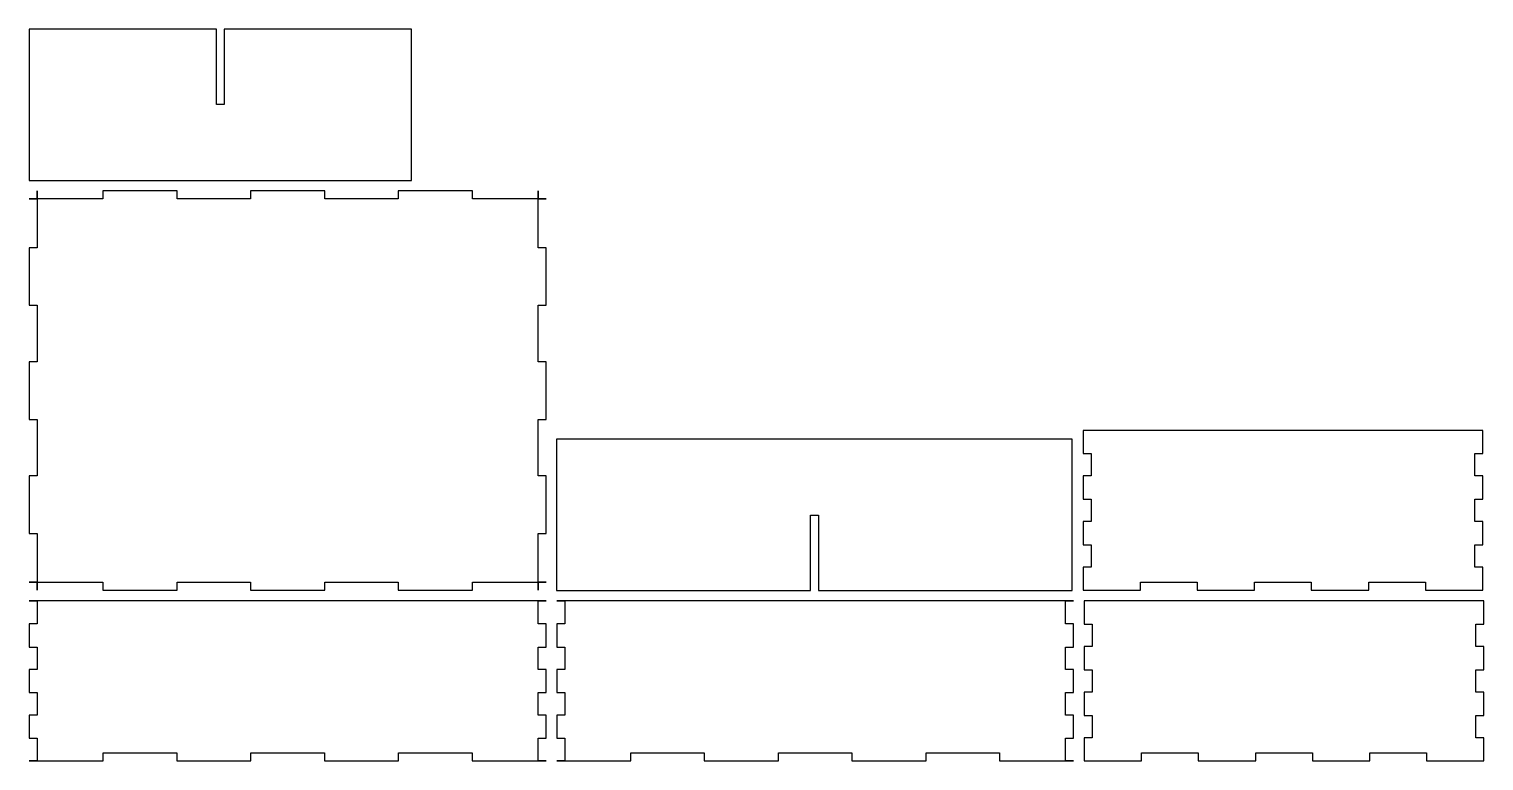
# Model space of a CAD drawing. Header units: millimetres. Extents: x 10 to 556, y 10 to 285.
import ezdxf

# ---------------------------------------------------------------- set-up
doc = ezdxf.new("R2010")
doc.units = ezdxf.units.MM
doc.layers.add('CUT', color=1, linetype='CONTINUOUS', true_color=0xff0000)

msp = doc.modelspace()

# ---------------------------------------------------------------- linework, layer by layer
at = {"layer": 'CUT'}
for points in [[(9.925, 228), (153.475, 228), (153.475, 284.85), (83.175, 284.85), (83.175, 256.5), (80.225, 256.5), (80.225, 284.85), (9.925, 284.85)], [(10, 77.075), (37.6393, 77.075), (37.6393, 74.075), (65.5036, 74.075), (65.5036, 77.075), (93.0679, 77.075), (93.0679, 74.075), (120.9321, 74.075), (120.9321, 77.075), (148.4964, 77.075), (148.4964, 74.075), (176.3607, 74.075), (176.3607, 77.075), (204, 77.075), (201, 77.075), (201, 74.075), (201, 95.4286), (204, 95.4286), (204, 117.0071), (201, 117.0071), (201, 138.2857), (204, 138.2857), (204, 159.8643), (201, 159.8643), (201, 181.1429), (204, 181.1429), (204, 202.7214), (201, 202.7214), (201, 224.075), (201, 221.075), (204, 221.075), (176.3607, 221.075), (176.3607, 224.075), (148.4964, 224.075), (148.4964, 221.075), (120.9321, 221.075), (120.9321, 224.075), (93.0679, 224.075), (93.0679, 221.075), (65.5036, 221.075), (65.5036, 224.075), (37.6393, 224.075), (37.6393, 221.075), (10, 221.075), (13, 221.075), (13, 224.075), (13, 202.7214), (10, 202.7214), (10, 181.1429), (13, 181.1429), (13, 159.8643), (10, 159.8643), (10, 138.2857), (13, 138.2857), (13, 117.0071), (10, 117.0071), (10, 95.4286), (13, 95.4286), (13, 74.075), (13, 77.075)], [(405.55, 74.075), (427.0536, 74.075), (427.0536, 77.075), (448.3321, 77.075), (448.3321, 74.075), (469.9107, 74.075), (469.9107, 77.075), (491.1893, 77.075), (491.1893, 74.075), (512.7679, 74.075), (512.7679, 77.075), (534.0464, 77.075), (534.0464, 74.075), (555.55, 74.075), (555.55, 82.7214), (552.55, 82.7214), (552.55, 91.1429), (555.55, 91.1429), (555.55, 99.8643), (552.55, 99.8643), (552.55, 108.2857), (555.55, 108.2857), (555.55, 117.0071), (552.55, 117.0071), (552.55, 125.4286), (555.55, 125.4286), (555.55, 134.075), (555.55, 134.15), (405.55, 134.15), (405.55, 134.075), (405.55, 125.4286), (408.55, 125.4286), (408.55, 117.0071), (405.55, 117.0071), (405.55, 108.2857), (408.55, 108.2857), (408.55, 99.8643), (405.55, 99.8643), (405.55, 91.1429), (408.55, 91.1429), (408.55, 82.7214), (405.55, 82.7214)], [(207.925, 74), (303.225, 74), (303.225, 102.35), (306.175, 102.35), (306.175, 74), (401.475, 74), (401.475, 130.85), (207.925, 130.85)], [(10, 10), (37.7893, 10), (37.7893, 13), (65.3536, 13), (65.3536, 10), (93.2179, 10), (93.2179, 13), (120.7821, 13), (120.7821, 10), (148.6464, 10), (148.6464, 13), (176.2107, 13), (176.2107, 10), (204, 10), (201, 10), (201, 18.4964), (204, 18.4964), (204, 27.2179), (201, 27.2179), (201, 35.6393), (204, 35.6393), (204, 44.3607), (201, 44.3607), (201, 52.7821), (204, 52.7821), (204, 61.5036), (201, 61.5036), (201, 70), (201, 70.075), (204, 70.075), (10, 70.075), (13, 70.075), (13, 70), (13, 61.5036), (10, 61.5036), (10, 52.7821), (13, 52.7821), (13, 44.3607), (10, 44.3607), (10, 35.6393), (13, 35.6393), (13, 27.2179), (10, 27.2179), (10, 18.4964), (13, 18.4964), (13, 10)], [(208, 10), (235.7893, 10), (235.7893, 13), (263.3536, 13), (263.3536, 10), (291.2179, 10), (291.2179, 13), (318.7821, 13), (318.7821, 10), (346.6464, 10), (346.6464, 13), (374.2107, 13), (374.2107, 10), (402, 10), (399, 10), (399, 18.4964), (402, 18.4964), (402, 27.2179), (399, 27.2179), (399, 35.6393), (402, 35.6393), (402, 44.3607), (399, 44.3607), (399, 52.7821), (402, 52.7821), (402, 61.5036), (399, 61.5036), (399, 70), (399, 70.075), (402, 70.075), (208, 70.075), (211, 70.075), (211, 70), (211, 61.5036), (208, 61.5036), (208, 52.7821), (211, 52.7821), (211, 44.3607), (208, 44.3607), (208, 35.6393), (211, 35.6393), (211, 27.2179), (208, 27.2179), (208, 18.4964), (211, 18.4964), (211, 10)], [(406, 10), (427.5036, 10), (427.5036, 13), (448.7821, 13), (448.7821, 10), (470.3607, 10), (470.3607, 13), (491.6393, 13), (491.6393, 10), (513.2179, 10), (513.2179, 13), (534.4964, 13), (534.4964, 10), (556, 10), (556, 18.6464), (553, 18.6464), (553, 27.0679), (556, 27.0679), (556, 35.7893), (553, 35.7893), (553, 44.2107), (556, 44.2107), (556, 52.9321), (553, 52.9321), (553, 61.3536), (556, 61.3536), (556, 70), (556, 70.075), (406, 70.075), (406, 70), (406, 61.3536), (409, 61.3536), (409, 52.9321), (406, 52.9321), (406, 44.2107), (409, 44.2107), (409, 35.7893), (406, 35.7893), (406, 27.0679), (409, 27.0679), (409, 18.6464), (406, 18.6464)]]:
    msp.add_lwpolyline(points, close=True, dxfattribs=at)

doc.saveas('drawing.dxf')
